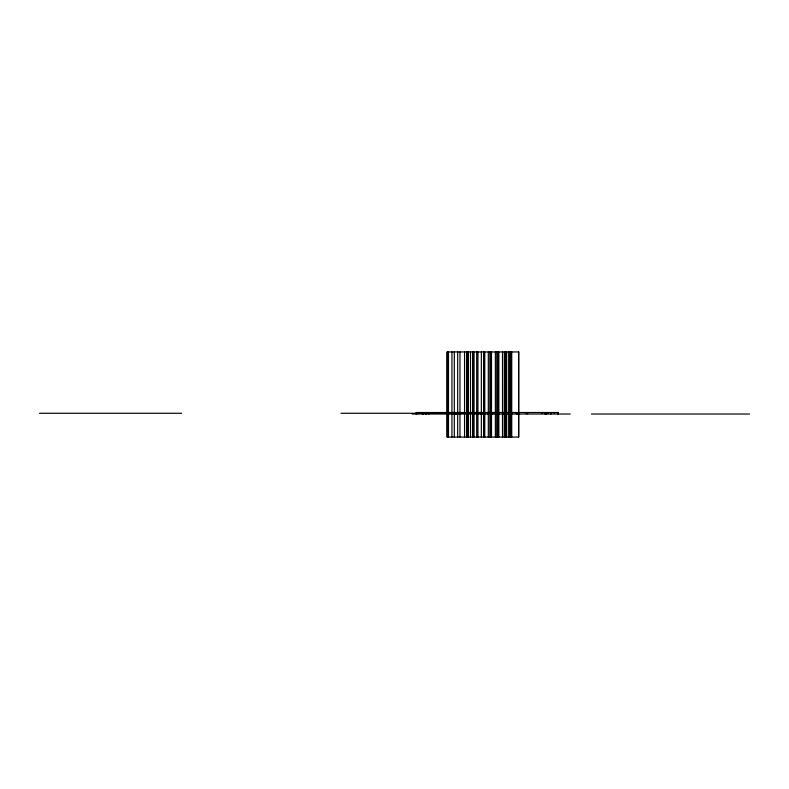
<?xml version="1.0" encoding="UTF-8"?>
<svg xmlns="http://www.w3.org/2000/svg" width="789" height="789" viewBox="0 0 789 789"><rect width="100%" height="100%" fill="white"/><g stroke="black" fill="none" stroke-linecap="round" stroke-linejoin="round"><path stroke-width="1.18" d="M39.45 413.268L181.677 413.268M340.966 413.268L483.184 413.268M412.085 414.018L570.25 414.018M591.375 414.018L749.55 414.018M558.306 414.018L558.306 412.509L416.089 412.509L416.089 414.018M557.764 412.509L557.764 414.018M557.567 412.509L557.567 414.018M554.164 412.509L554.164 413.081M551.264 412.509L551.264 413.081M550.929 412.509L550.929 414.018M550.752 412.509L550.752 413.081M548.325 412.509L548.325 413.081M546.659 412.509L546.659 414.018M545.307 412.509L545.307 414.018M545.12 412.509L545.12 414.018M542.368 412.509L542.368 413.081M542.181 412.509L542.151 413.081M527.831 412.509L527.831 413.081M527.082 412.509L527.082 414.018M526.135 412.509L526.135 413.081M519.142 412.509L519.142 414.018M518.906 412.509L518.906 414.018M518.6 351.943L518.6 437.057M517.209 412.509L517.209 414.018M517.051 412.509L517.051 414.018M515.335 412.509L515.335 413.081M511.736 351.943L511.736 437.057M511.272 351.943L511.272 437.057M510.877 351.943L510.877 437.057M510.601 351.943L510.601 437.057M510.305 351.943L510.305 437.057M510.079 351.943L510.108 437.057M509.99 351.943L509.99 437.057M508.313 351.943L508.313 437.057M506.035 351.943L506.035 437.057M505.808 351.943L505.808 437.057M505.433 351.943L505.433 437.057M505.088 351.943L505.088 437.057M504.773 351.943L504.773 437.057M504.358 351.943L504.319 437.057M502.494 351.943L502.494 437.057M498.678 351.943L498.678 437.057M498.569 351.943L498.569 437.057M498.421 351.943L498.421 437.057M498.037 351.943L498.037 437.057M497.731 351.943L497.731 437.057M497.474 351.943L497.415 437.057M497.307 351.943L497.307 437.057M497.149 351.943L497.149 437.057M495.364 351.943L495.364 437.057M492.711 412.509L492.711 414.018M491.508 351.943L491.508 437.057M491.34 351.943L491.34 437.057M490.857 351.943L490.857 437.057M490.521 351.943L490.521 437.057M490.324 351.943L490.324 437.057M490.166 351.943L490.156 437.057M488.312 351.943L488.312 437.057M487.503 412.509L487.503 414.018M484.762 351.943L484.762 437.057M484.209 351.943L484.209 437.057M483.598 351.943L483.598 437.057M482.976 412.509L482.976 414.018M481.349 351.943L481.349 437.057M481.162 412.509L481.142 414.018M477.937 351.943L477.937 437.057M476.704 351.943L476.704 437.057M473.864 351.943L473.864 437.057M473.587 351.943L473.587 437.057M473.163 351.943L473.163 437.057M472.877 351.943L472.867 437.057M472.71 351.943L472.759 437.057M470.491 351.943L470.491 437.057M468.242 351.943L468.242 437.057M467.709 351.943L467.709 437.057M467.482 351.943L467.482 437.057M467.285 351.943L467.285 437.057M467.127 351.943L467.127 437.057L466.94 351.943M464.553 351.943L464.553 437.057M459.977 351.943L459.977 437.057M457.689 351.943L457.689 437.057M456.723 412.509L456.723 414.018M455.667 412.509L455.667 414.018M454.306 351.943L454.306 437.057M451.939 351.943L451.939 437.057M448.744 412.509L448.744 414.018M448.497 351.943L448.497 437.057M447.955 412.509L447.955 414.018M447.264 351.943L447.264 437.057M432.352 412.509L432.352 413.081M432.116 412.509L432.116 413.081M429.394 412.509L429.394 413.081M428.891 412.509L428.891 414.018M426.109 412.509L426.109 414.018M425.981 412.509L425.981 414.018M423.654 412.509L423.654 413.081M423.446 412.509L423.446 414.018M423.17 412.509L423.17 414.018M423.042 412.509L423.042 414.018M420.231 412.509L420.231 413.081M416.819 413.081L416.819 412.509L416.819 413.831M518.728 351.943L447.087 351.943L447.087 437.057L518.728 437.057L518.728 351.943M504.585 437.057L504.585 351.943L504.536 437.057M446.752 414.018L446.752 412.509L446.712 414.018"/></g></svg>
